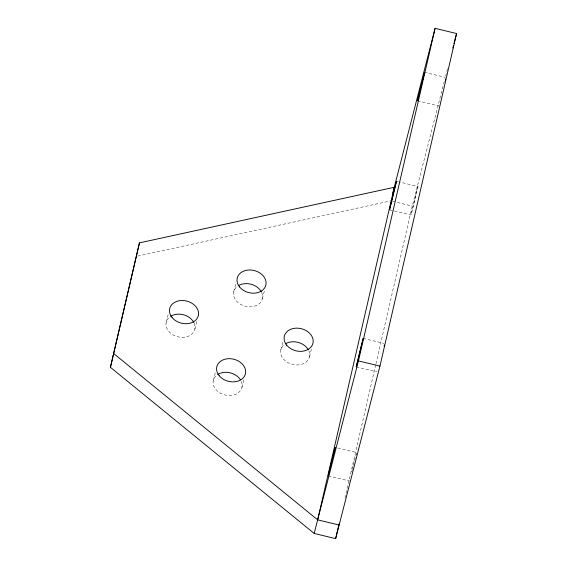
<?xml version="1.0" encoding="UTF-8"?>
<svg xmlns="http://www.w3.org/2000/svg" width="567" height="567" viewBox="0 0 567 567"><rect width="100%" height="100%" fill="white"/><g stroke="black" fill="none" stroke-linecap="round" stroke-linejoin="round"><path stroke-width="0.43" stroke-dasharray="2.83 2.13" d="M389.564 209.825L411.061 215.006L417.971 186.486L399.055 181.922M417.971 186.486L411.061 215.006M356.26 454.564L356.515 453.387M344.977 498.159L375.744 364.616M375.942 363.752L412.266 206.083L444.287 81.364M351.795 471.985L352.305 469.837M352.476 469.122L353.014 466.875M353.376 465.379L356.289 453.735M166.181 322.29L168.583 312.92M194.835 329.193L197.025 320.681M233.71 291.764L236.12 282.394M213.277 380.443L215.467 371.931M262.372 298.667L264.555 290.155M241.939 387.353L244.122 378.841M280.814 349.917L283.216 340.554M309.476 356.827L311.659 348.308M445.605 76.24L447.583 68.557M137.696 256.078L390.783 200.86M424.456 72.321L445.095 77.296M417.546 100.841L439.042 106.022M396.475 181.305L398.197 181.716M363.156 338.371L383.795 343.347M356.253 366.892L376.885 371.867M337.755 447.98L356.671 452.537M328.272 475.876L349.761 481.057M392.506 201.278L412.266 206.083M194.197 323.19A14.742 11.375 14.4 0 1 187.202 336.642A14.742 11.375 14.4 0 1 168.569 331.135A14.742 11.375 14.4 0 1 170.695 316.251M261.727 292.664A14.742 11.375 14.4 0 1 245.49 306.3A14.742 11.375 14.4 0 1 236.907 286.682M241.294 381.35A14.742 11.375 14.4 0 1 234.306 394.795A14.742 11.375 14.4 0 1 215.673 389.295A14.742 11.375 14.4 0 1 217.799 374.411M308.831 350.817A14.742 11.375 14.4 0 1 292.593 364.461A14.742 11.375 14.4 0 1 284.01 344.835"/><path stroke-width="0.85" d="M384.114 346.175L384.369 344.998M445.414 80.117L445.669 78.941M392.747 193.219L435.08 28.35L456.57 33.531L379.947 366.098L335.643 538.65L314.161 533.434L110.43 367.324L139.461 242.874L394.271 187.28L317.648 519.847L339.144 525.028M110.43 367.324L139.461 242.874M314.161 533.434L358.457 360.917L435.08 28.35M335.643 538.65L339.016 524M452.842 48.053L453.501 45.488M453.94 43.779L456.57 33.531M358.457 360.917L379.947 366.098M113.917 353.73L317.648 519.847M170.695 316.251A14.742 11.375 14.4 0 1 193.843 322.46M238.232 285.725A14.742 11.375 14.4 0 1 261.38 291.934M217.799 374.411A14.742 11.375 14.4 0 1 240.536 379.89M285.329 343.885A14.742 11.375 14.4 0 1 308.065 349.364M328.428 475.026L328.272 475.876L335.175 447.356L328.428 475.026M356.409 366.041L356.253 366.892L363.156 338.371L356.409 366.041M389.727 208.968L389.564 209.825L396.475 181.305L389.727 208.968M417.709 99.99L417.546 100.841L424.456 72.321L417.709 99.99M172.07 317.513A14.742 11.375 14.4 0 0 197.188 318.328A14.742 11.375 14.4 0 0 182.765 300.517A14.742 11.375 14.4 0 0 172.07 317.513M239.6 286.987A14.742 11.375 14.4 0 0 264.718 287.795A14.742 11.375 14.4 0 0 250.295 269.991A14.742 11.375 14.4 0 0 239.6 286.987M219.167 375.673A14.742 11.375 14.4 0 0 244.285 376.481A14.742 11.375 14.4 0 0 229.869 358.677A14.742 11.375 14.4 0 0 219.167 375.673M286.704 345.147A14.742 11.375 14.4 0 0 311.822 345.955A14.742 11.375 14.4 0 0 297.399 328.144A14.742 11.375 14.4 0 0 286.704 345.147"/></g></svg>
